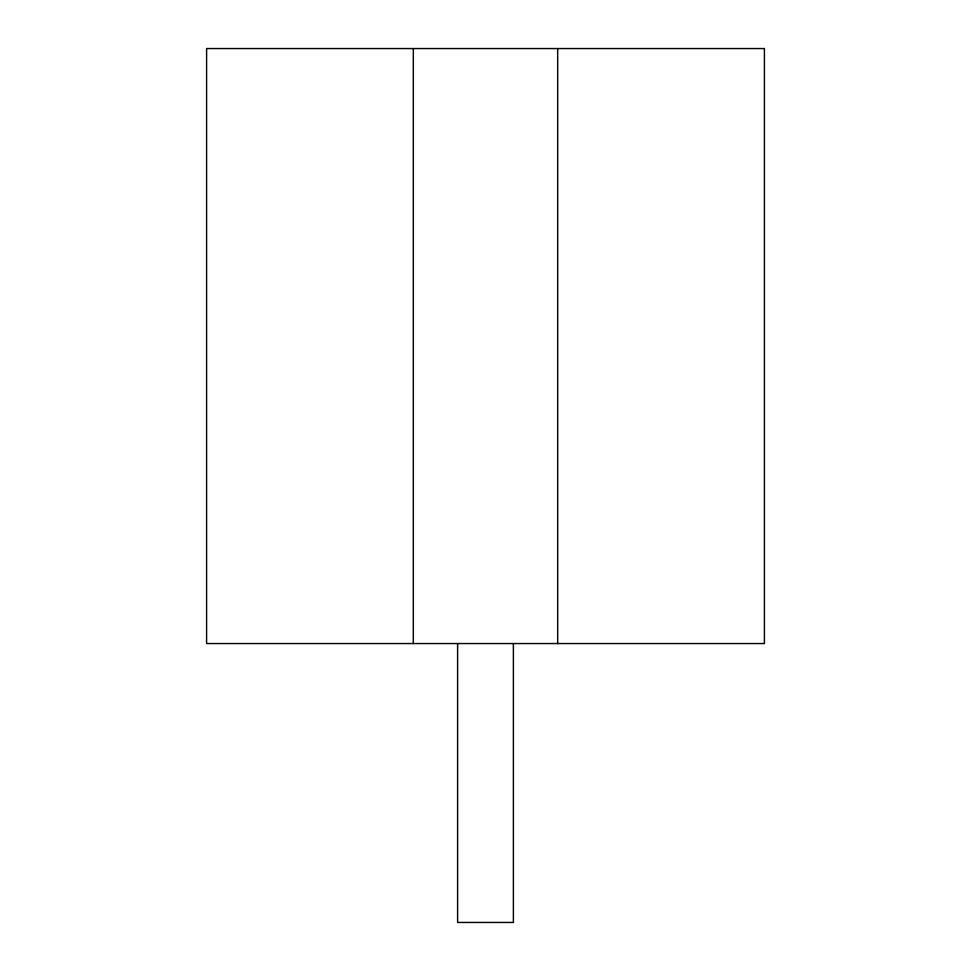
<?xml version="1.0" encoding="UTF-8"?>
<svg xmlns="http://www.w3.org/2000/svg" width="971" height="971" viewBox="0 0 971 971"><rect width="100%" height="100%" fill="white"/><g stroke="black" fill="none" stroke-linecap="round" stroke-linejoin="round"><path stroke-width="1.46" d="M557.682 48.55L557.682 643.542M513.392 643.542L513.392 922.45L457.608 922.45L457.608 643.542M413.318 48.55L413.318 643.542M764.408 48.55L206.592 48.55L206.592 643.542L764.408 643.542L764.408 48.55"/></g></svg>
